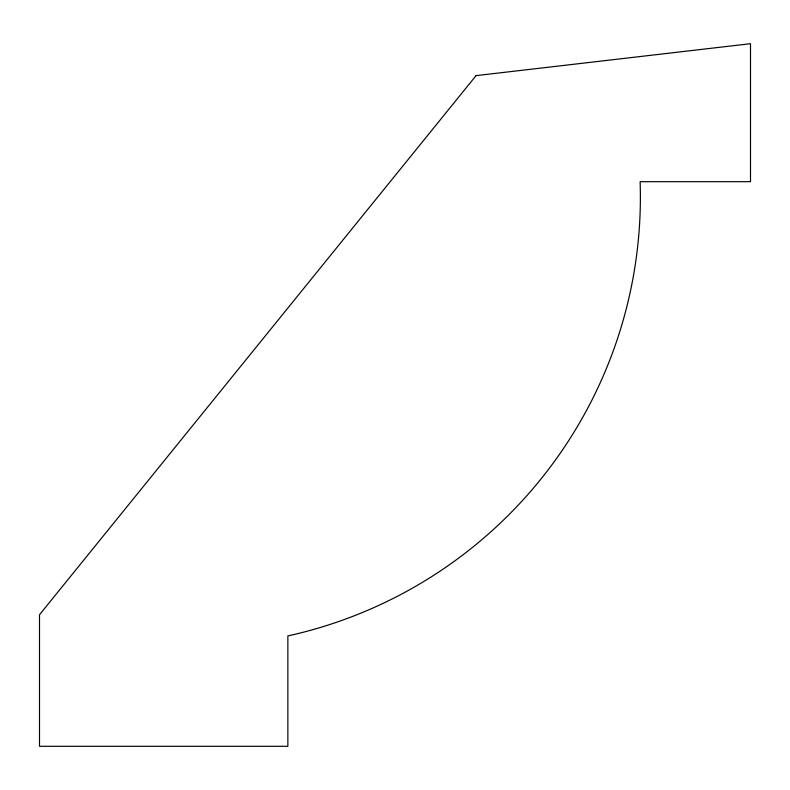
<?xml version="1.0" encoding="UTF-8"?>
<svg xmlns="http://www.w3.org/2000/svg" width="790" height="790" viewBox="0 0 790 790"><rect width="100%" height="100%" fill="white"/><g stroke="black" fill="none" stroke-linecap="round" stroke-linejoin="round"><path stroke-width="1.19" d="M476.064 75.633L39.5 614.748L39.5 746.303L287.866 746.303L287.866 635.92A449.382 449.382 0 0 0 640.117 181.68L750.5 181.68L750.5 43.697L476.064 75.633"/></g></svg>
